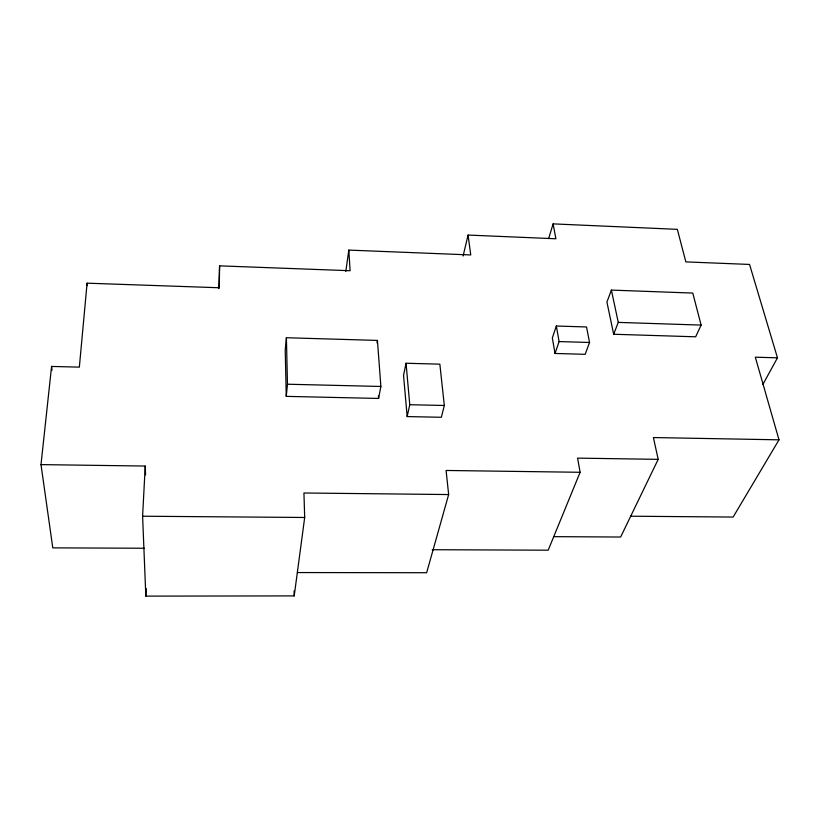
<?xml version="1.0" encoding="UTF-8"?>
<svg xmlns="http://www.w3.org/2000/svg" width="820" height="820" viewBox="0 0 820 820"><rect width="100%" height="100%" fill="white"/><g stroke="black" fill="none" stroke-linecap="round" stroke-linejoin="round"><path stroke-width="1.23" d="M762.887 384.447L777.473 357.817L749.552 264.44L685.858 261.898L677.33 229.344L553.111 223.88L555.899 238.763L468.066 235.063L470.752 254.948L348.818 250.1L350.099 270.723L219.596 265.854L219.278 287.758L87.094 283.177L79.345 367.135L51.578 366.437L41 464.612L52.787 547.862L144.361 548.242M218.837 288.63L219.596 265.854M777.473 357.817L755.312 357.192L779 439.827L653.396 437.552L658.183 459.354L577.598 458.124L580.109 472.289L446.09 470.465L448.653 494.552L303.933 492.994L304.691 517.481L294.206 595.904L145.837 596.12L146.206 588.565M145.837 596.12L142.598 516.221L145.242 466.047L41 464.612M286.406 337.737L285.227 350.089L286.252 396.367L378.604 398.448L380.869 386.466L377.436 340.423L286.406 337.737L287.471 384.221L286.252 396.367M345.814 271.451L348.818 250.1M377.005 342.862L377.436 340.423M406.043 363.25L403.542 375.304L407.161 416.58L441.344 417.277L444.327 405.48L439.848 364.162L406.043 363.25L409.764 404.721L407.161 416.58M463.095 256.045L468.066 235.063M448.653 494.552L426.656 572.719L297.465 572.555M548.641 238.558L553.111 223.88M556.339 326.011L552.332 337.963L555.027 353.461L585.162 354.322L589.549 342.483L586.536 326.975L556.339 326.011L559.096 341.571L555.027 353.461M611.382 290.095L606.923 302.078L613.657 334.252L695.668 336.805L701.11 325.089L692.777 293.068L611.382 290.095L618.27 322.393L613.657 334.252M580.109 472.289L548.191 550.189L432.202 549.707M658.183 459.354L620.637 537.028L553.674 536.649M779 439.827L733.131 517.061L630.703 516.21M142.598 516.221L304.691 517.481M409.764 404.721L444.327 405.48M287.471 384.221L380.869 386.466M559.096 341.571L589.549 342.483M618.27 322.393L701.11 325.089M51.578 366.437L52.029 370.23M87.094 283.177L87.289 285.698M378.42 395.906L378.604 398.448M145.242 466.047L145.56 474.893M294.083 590.984L294.206 595.904"/></g></svg>
